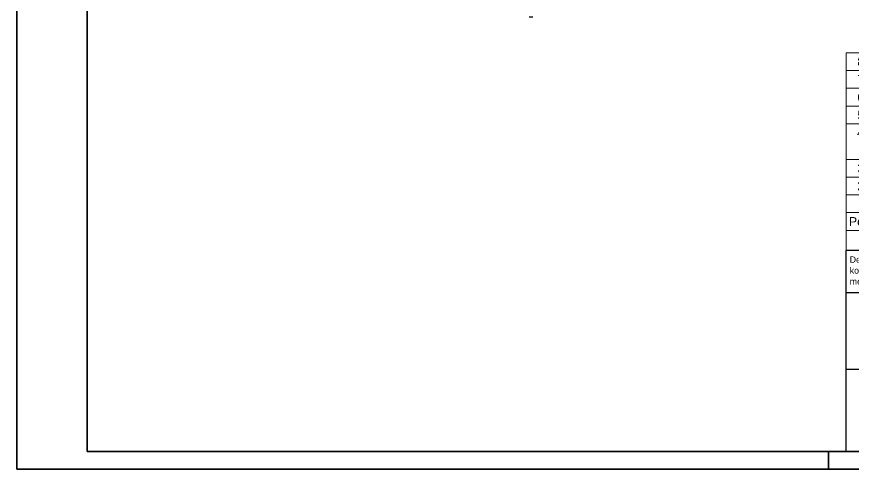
# Model space of a CAD drawing. Header units: millimetres. Extents: x 0 to 14700, y -3 to 10395.
# Drawn here: x 0 to 8296, y -3 to 4490 of the extents above; entities that cross this region are included whole.
import ezdxf
from ezdxf.enums import TextEntityAlignment as Align

# ---------------------------------------------------------------- set-up
doc = ezdxf.new("R2018")
doc.units = ezdxf.units.MM
doc.header["$LTSCALE"] = 35
doc.layers.get('0').update_dxf_attribs({"lineweight": 18})
for name, color, linetype, lineweight in [('Border', 7, 'Continuous', 35), ('Symbol', 7, 'Continuous', 18), ('Title', 7, 'Continuous', 25), ('Visible', 7, 'Continuous', 25)]:
    doc.layers.add(name, color=color, linetype=linetype, lineweight=lineweight)
doc.styles.add('Note Text', font='arial.ttf')
doc.styles.get("Standard").update_dxf_attribs({"font": 'arial.ttf'})
doc.styles.add('Text Style72', font='arial.ttf')
doc.styles.add('Title', font='arial.ttf')

# ---------------------------------------------------------------- blocks, each defined once
blk = doc.blocks.new('Borders Bigadan Border')
at = {"layer": 'Border'}
for p, q in [((0, 0), (0, 297)), ((20, 292), (20, 5)), ((20, 5), (415, 5)), ((230, 5), (230, 0)), ((420, 0), (0, 0))]:
    blk.add_line(p, q, dxfattribs=at)
blk = doc.blocks.new('Title Blocks Title')
at = {"layer": 'Title'}
for p, q in [((205, 62), (25, 62)), ((25, 50), (25, 62)), ((205, 50), (25, 50)), ((25, 5), (25, 50)), ((25, 28.36), (132.5, 28.36))]:
    blk.add_line(p, q, dxfattribs=at)
at = {"layer": 'Title', "style": 'Text Style72'}
for s, p in [('Denne tegning må ikke overlades til,', (26, 58.5)), ('kopieres eller udnyttes af uvedkom-', (26, 55.4)), ('mende uden vor tilladelse.', (26, 52.3))]:
    blk.add_text(s, height=1.8, dxfattribs=at).set_placement(p)
at = {"layer": 'Title', "color": 1, "lineweight": 5, "true_color": 0xff0000, "flags": 253}
blk.add_attdef('STATUS', text='', height=6.2, dxfattribs=at).set_placement((169, 40.36), align=Align.MIDDLE_CENTER)
at = {"layer": 'Title', "lineweight": 30, "flags": 104}
for tag, height, p in [('Initial_View_Scale', 2.39, (158.62, 31.36)), ('Sheet_Size', 2.4, (158.62, 25.36)), ('REVISION_NUMBER', 3.5, (200, 15)), ('CREATION_DATE', 2, (157.5, 7.5))]:
    blk.add_attdef(tag, text='', height=height, dxfattribs=at).set_placement(p, align=Align.MIDDLE_CENTER)
for tag, p in [('PROJECT', (27.5, 24.3)), ('TITLE', (27.5, 17.3)), ('DESCRIPTION', (27.5, 10.3))]:
    blk.add_attdef(tag, text='', height=2.8, dxfattribs=at).set_placement(p, align=Align.TOP_LEFT)
blk.add_attdef('PART_NUMBER', text='', height=3.5, dxfattribs=at).set_placement((135.5, 15), align=Align.MIDDLE_LEFT)
blk = doc.blocks.new('Parts List')
at = {"layer": 'Symbol'}
for p, q in [((415, 118.04), (235, 118.04)), ((235, 118.04), (235, 72.72)), ((243, 118.04), (243, 72.72)), ((251, 118.04), (251, 72.72)), ((283, 118.04), (283, 72.72)), ((377, 118.04), (377, 72.72)), ((415, 118.04), (415, 72.72)), ((415, 113), (235, 113)), ((415, 107.97), (235, 107.97)), ((415, 102.93), (235, 102.93)), ((415, 97.9), (235, 97.9)), ((415, 87.82), (235, 87.82)), ((415, 82.79), (235, 82.79)), ((415, 77.75), (235, 77.75)), ((415, 72.72), (235, 72.72)), ((235, 67.68), (235, 72.72)), ((243, 67.68), (243, 72.72)), ((251, 67.68), (251, 72.72)), ((283, 67.68), (283, 72.72)), ((377, 67.68), (377, 72.72)), ((415, 67.68), (415, 72.72)), ((235, 62), (235, 67.68)), ((415, 67.68), (235, 67.68)), ((415, 62), (415, 67.68)), ((415, 62), (235, 62))]:
    blk.add_line(p, q, dxfattribs=at)
at = {"layer": 'Symbol', "color": 7, "attachment_point": 7}
for s, insert, char_height, style in [('8', (238.18, 114.22), 2.5, 'Note Text'), ('2', (246.14, 114.27), 2.5, 'Note Text'), ('0000-703-060', (256.28, 114.22), 2.5, 'Note Text'), ("Welding Nipple - 2'' DN50xL100 - EN10241", (283.94, 113.53), 2.5, 'Note Text'), ('SS 1.4571 - AISI 316Ti', (378.31, 114.21), 2.5, 'Note Text'), ('7', (238.2, 109.25), 2.5, 'Note Text'), ('2', (246.14, 109.23), 2.5, 'Note Text'), ('0000-701-001', (256.28, 109.19), 2.5, 'Note Text'), ('Ball valve - DN50 - manual - Valtor V-106', (284.17, 109.19), 2.5, 'Note Text'), ('Stainless Steel', (384.61, 109.17), 2.5, 'Note Text'), ('6', (238.17, 104.15), 2.5, 'Note Text'), ('2', (246.14, 104.19), 2.5, 'Note Text'), ('0000-703-030', (256.28, 104.15), 2.5, 'Note Text'), ('Elbow 90° - DN150 Ø168,3x2,6 - Type3-R229 - DIN2605', (284.19, 103.42), 2.5, 'Note Text'), ('SS 1.4301 - AISI 304', (379.76, 104.14), 2.5, 'Note Text'), ('5', (238.18, 99.14), 2.5, 'Note Text'), ('1', (246.43, 99.16), 2.5, 'Note Text'), ('0000-703-040', (256.28, 99.12), 2.5, 'Note Text'), ('Tee Equal - DN150 - Ø168,3x2,6 - EN10253-4', (283.99, 98.42), 2.5, 'Note Text'), ('SS 1.4301 - AISI 304', (379.76, 99.1), 2.5, 'Note Text'), ('4', (238.08, 94.13), 2.5, 'Note Text'), ('2', (246.14, 94.12), 2.5, 'Note Text'), ('0000-701-051', (256.28, 94.08), 2.5, 'Note Text'), ('Ball valve Manual with indicator - DN150/PN16 - Pekos 06 ', (284.17, 94.07), 2.5, 'Note Text'), ('Stainless Steel', (384.61, 94.06), 2.5, 'Note Text'), ('TTTG/PI', (283.99, 89.03), 2.5, 'Note Text'), ('3', (238.18, 84.01), 2.5, 'Note Text'), ('6', (246.17, 84.01), 2.5, 'Note Text'), ('0000-703-010', (256.28, 84.01), 2.5, 'Note Text'), ('Collar - DN150/PN10-EN1092-1 Typ37', (284.08, 83.3), 2.5, 'Note Text'), ('SS 1.4571 - AISI 316Ti', (378.31, 83.99), 2.5, 'Note Text'), ('2', (238.14, 79.02), 2.5, 'Note Text'), ('6', (246.17, 78.97), 2.5, 'Note Text'), ('0000-703-020', (256.28, 78.97), 2.5, 'Note Text'), ('Pressed Flange - DN150-PN10/16 - EN 1092-1 Typ 02', (284.18, 78.27), 2.5, 'Note Text'), ('SS 1.4301 - AISI 304', (379.76, 78.96), 2.5, 'Note Text'), ('1', (238.43, 73.98), 2.5, 'Note Text'), ('1', (246.43, 73.98), 2.5, 'Note Text'), ('0000-703-001', (256.28, 73.94), 2.5, 'Note Text'), ('Pipe - DN-Ø168,3x2,6 L=9872 - EN10217-7', (284.18, 73.25), 2.5, 'Note Text'), ('SS 1.4301 - AISI 304', (379.76, 73.92), 2.5, 'Note Text'), ('Pos.', (235.79, 68.91), 2.5, 'Note Text'), ('Qty', (244.44, 68.19), 2.5, 'Note Text'), ('Part No.', (260.88, 68.91), 2.5, 'Note Text'), ('Description', (321.55, 68.26), 2.5, 'Note Text'), ('Material', (390.06, 68.91), 2.5, 'Note Text'), ('Parts List', (316.6, 63.29), 3, 'Title')]:
    blk.add_mtext(s, dxfattribs=dict(at, insert=insert, char_height=char_height, style=style))

msp = doc.modelspace()

# ---------------------------------------------------------------- linework, layer by layer
at = {"layer": 'Visible'}
msp.add_line((5083.06, 4489.69), (5117.06, 4489.69), dxfattribs=at)

# ---------------------------------------------------------------- block references
at = {"xscale": 35, "yscale": 35, "zscale": 35}
msp.add_blockref('Borders Bigadan Border', (0, 0), dxfattribs=at)
ref = msp.add_blockref('Title Blocks Title', (7350, 0), dxfattribs=dict(xscale=35, yscale=35, zscale=35))
lines = msp.add_mtext('Released', dxfattribs={"layer": 'Title', "color": 1, "true_color": 0xff0000, "insert": (0, 0, 1), "char_height": 2.5, "attachment_point": 1, "line_spacing_factor": 0.25})
ref.add_attrib('STATUS', '', (0, 0, 1), dxfattribs={"flags": 2}).embed_mtext(lines)
at = {"layer": 'Symbol', "xscale": 35, "yscale": 35, "zscale": 35}
msp.add_blockref('Parts List', (0, 0), dxfattribs=at)

doc.saveas('drawing.dxf')
